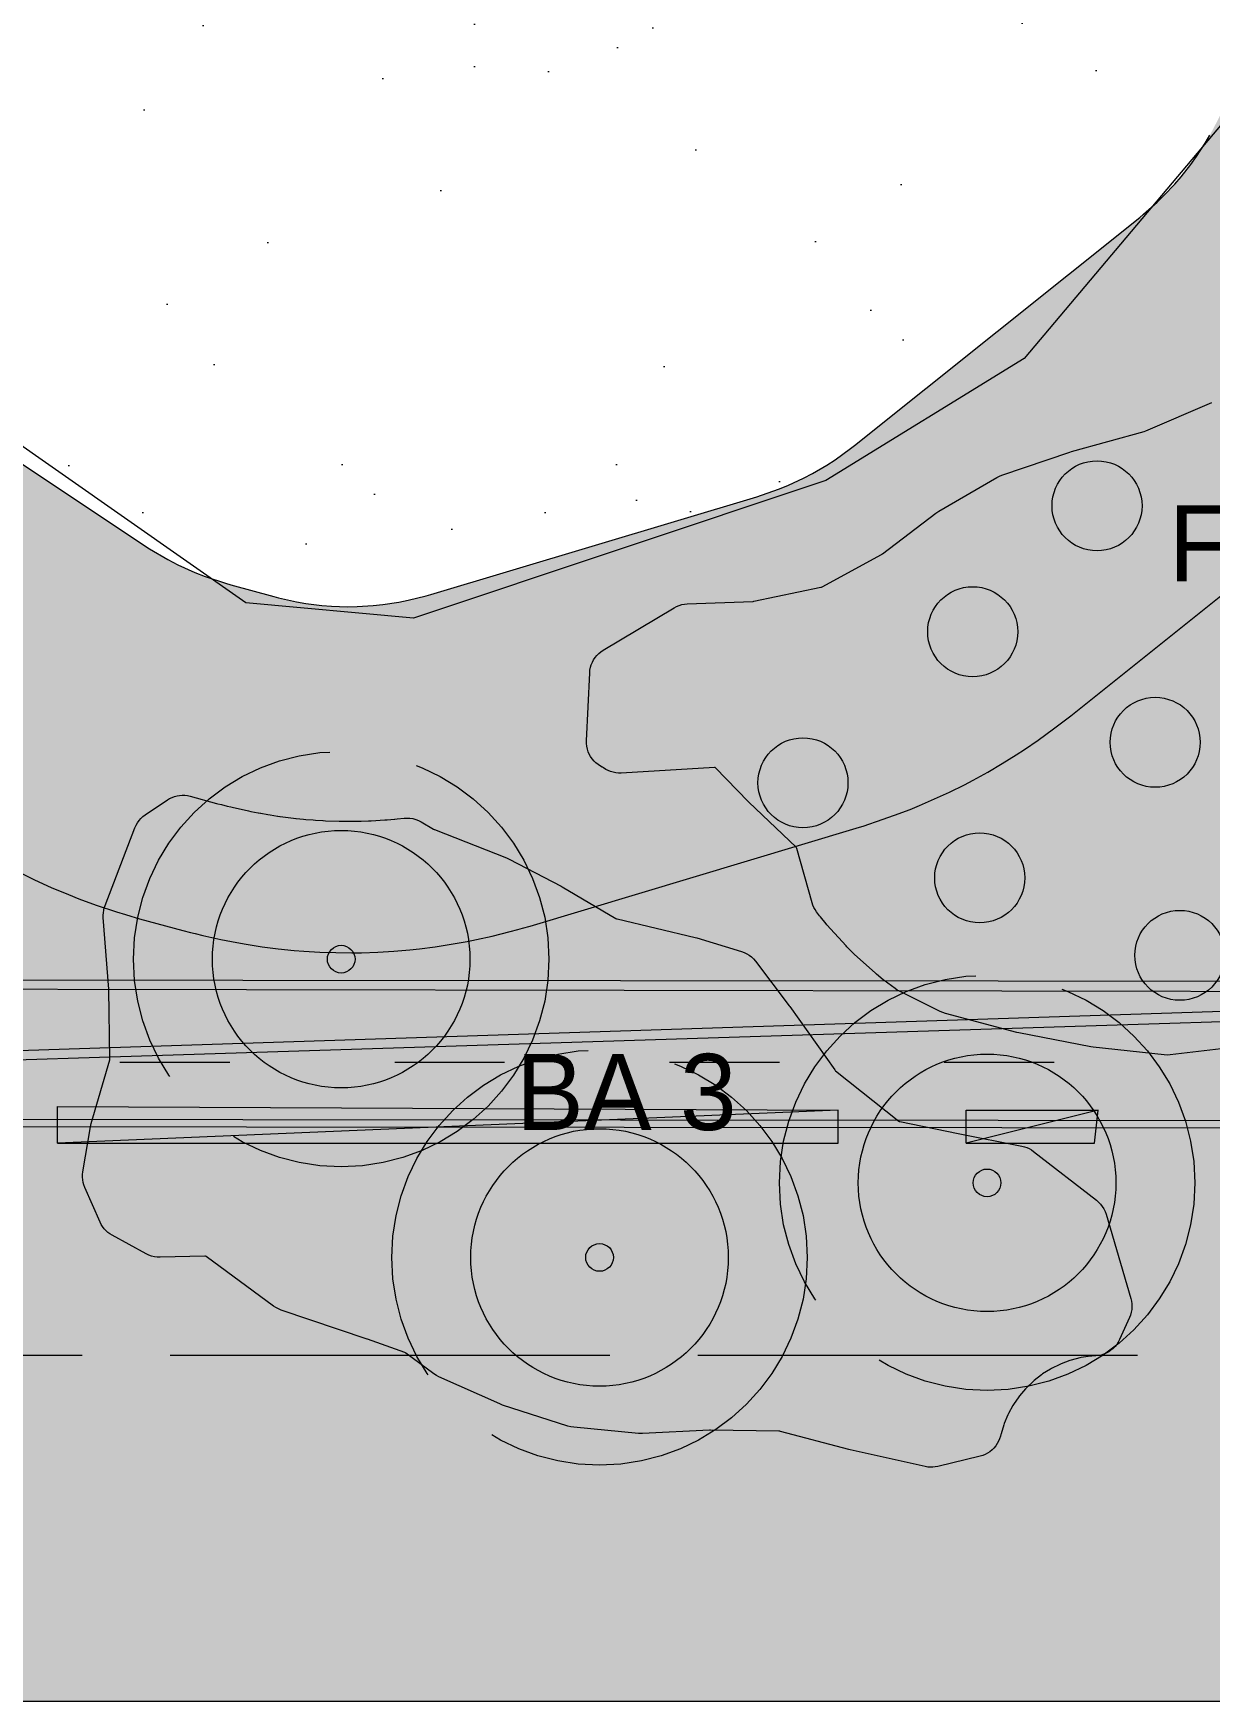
# Model space of a CAD drawing. Header units: metres. Extents: x 1 to 213, y 1 to 147.
# Drawn here: x 117.391 to 120.789, y 42.466 to 47.286 of the extents above; entities that cross this region are included whole.
import ezdxf

# ---------------------------------------------------------------- set-up
doc = ezdxf.new("R2010")
doc.units = ezdxf.units.M
doc.linetypes.add('DASHED', pattern=[1.524, 1.27, -0.254])
doc.layers.get('0').update_dxf_attribs({"lineweight": 0, "plot": 0})
for name, color, linetype, lineweight, plot in [('00-BASE-ARQUITECTURA', 8, 'Continuous', 0, False), ('00-BASE-MAICILLO-EXISTENTE', 33, 'Continuous', 0, False), ('PJ-ARBUSTOS', 82, 'Continuous', 0, False), ('PJ-COPA-ADULTA', 8, 'DASHED', 0, False), ('PJ-CUBRESUELOS', 150, 'Continuous', 0, False), ('PJ-ETIQUETAS', 7, 'Continuous', 0, False), ('PJ-GRAVILLA', 42, 'Continuous', 0, False), ('PJ-LIMITE-JARDIN', 7, 'Continuous', 0, False), ('PJ-MASAS', 92, 'Continuous', 0, False), ('PJ-MASAS-RELLENO', 92, 'Continuous', 0, False), ('PJ-RIEGO-SECTORES', 5, 'Continuous', 0, False), ('PJ-VISIBILIDAD', 1, 'DASHED', 0, False)]:
    doc.layers.add(name, color=color, linetype=linetype, lineweight=lineweight, plot=plot)

# ---------------------------------------------------------------- blocks, each defined once
blk = doc.blocks.new('PJ_BA')
for radius in [0.372, 0.04]:
    blk.add_circle((0, 0), radius)
for tag, p, height in [('CODIGO', (0.15, 0.15), 0.2), ('ESPECIE', (0.15, -0.1), 0.15), ('ZONA', (0.15, -0.3), 0.15)]:
    blk.add_attdef(tag, p, '', height=height)
blk = doc.blocks.new('PJ_FC')
blk.add_circle((0, 0), 0.13)
for tag, p, height in [('CODIGO', (0.15, 0.15), 0.2), ('ESPECIE', (0.15, -0.1), 0.15), ('ZONA', (0.15, -0.3), 0.15)]:
    blk.add_attdef(tag, p, '', height=height)

msp = doc.modelspace()

# ---------------------------------------------------------------- hatches: boundary and pattern name
at = {"layer": '00-BASE-MAICILLO-EXISTENTE'}
h = msp.add_hatch(dxfattribs=at)
h.set_pattern_fill('AR-SAND', scale=0.02)
h.paths.add_polyline_path([(116.6812, 55.342), (117.1222, 54.5041), (117.8718, 53.5781), (119.2388, 52.4316), (119.6357, 52.2993), (120.5617, 51.285), (121.0909, 49.8298), (121.2232, 48.4628), (120.9586, 47.184), (120.2531, 46.3462), (119.6798, 45.9934), (118.4892, 45.5965), (118.0041, 45.6406), (117.1222, 46.258), (116.2843, 46.4344), (115.9315, 46.3462), (115.6229, 46.0375), (115.0055, 45.9052), (114.2999, 45.9052), (113.6826, 46.1257), (112.9329, 46.8753), (112.5361, 47.8896), (112.6683, 48.3746), (116.6812, 55.342)])
at = {"layer": 'PJ-GRAVILLA'}
h = msp.add_hatch(dxfattribs=at)
h.set_pattern_fill('GRAVEL', scale=0.03)
h.paths.add_polyline_path([(107.3332, 51.0186), (107.3393, 51.0152), (107.3455, 51.0114), (107.3517, 51.0074), (107.9627, 50.5893), (107.9742, 50.5818), (108.0189, 50.5542), (108.0428, 50.5408), (108.0836, 50.5205), (108.1087, 50.5094), (108.1512, 50.4928), (108.1771, 50.484), (108.221, 50.4714), (108.2476, 50.465), (108.2925, 50.4564), (108.3196, 50.4525), (108.3718, 50.4474), (108.3806, 50.4468), (108.3904, 50.4457), (108.3966, 50.4413), (108.4034, 50.4358), (108.4093, 50.4308), (108.6355, 50.2298), (108.6466, 50.2204), (108.6897, 50.1857), (108.713, 50.1687), (108.7532, 50.1422), (108.7781, 50.1275), (108.8206, 50.105), (108.8468, 50.0928), (108.8913, 50.0745), (108.9185, 50.0648), (108.9715, 50.0489), (108.9854, 50.045), (109.1198, 50.0114), (109.1263, 50.0096), (109.1337, 50.0074), (109.14, 50.0052), (109.1451, 50.0009), (109.1508, 49.9958), (109.1557, 49.9911), (109.2184, 49.9284), (109.2296, 49.9177), (109.2737, 49.878), (109.2978, 49.8584), (109.3395, 49.828), (109.3655, 49.811), (109.4101, 49.7851), (109.4376, 49.7709), (109.4847, 49.7497), (109.5136, 49.7384), (109.5626, 49.7222), (109.5925, 49.7139), (109.6336, 49.7049), (109.6632, 49.6982), (109.6694, 49.6965), (109.6752, 49.6938), (109.6823, 49.69), (109.6883, 49.6868), (111.9893, 48.3507), (112.0025, 48.3435), (112.0534, 48.3172), (112.0807, 48.3048), (112.1271, 48.2865), (112.1555, 48.2769), (112.2034, 48.2633), (112.2326, 48.2566), (112.2817, 48.2478), (112.3114, 48.244), (112.3611, 48.2402), (112.3911, 48.2394), (112.4409, 48.2405), (112.4708, 48.2427), (112.5203, 48.2488), (112.5498, 48.254), (112.5984, 48.265), (112.6272, 48.2731), (112.6745, 48.2889), (112.7024, 48.2998), (112.7479, 48.3202), (112.7746, 48.3339), (112.8178, 48.3587), (112.8429, 48.375), (112.8835, 48.404), (112.9069, 48.4227), (112.9443, 48.4556), (112.9658, 48.4765), (112.9997, 48.513), (113.019, 48.536), (113.0491, 48.5757), (113.066, 48.6004), (113.092, 48.643), (113.1064, 48.6692), (113.128, 48.7142), (113.1397, 48.7417), (113.1568, 48.7886), (113.1656, 48.8172), (113.1779, 48.8655), (113.1838, 48.8949), (113.1913, 48.9442), (113.1943, 48.974), (113.1971, 49.0313), (113.1975, 49.0462), (113.1975, 49.0562), (113.1977, 49.0638), (113.1981, 49.0719), (113.1989, 49.0793), (113.2055, 49.0825), (113.213, 49.0858), (113.22, 49.0886), (113.3248, 49.1279), (113.338, 49.1332), (113.388, 49.1547), (113.4135, 49.1672), (113.455, 49.1899), (113.4793, 49.2047), (113.5185, 49.2313), (113.5412, 49.2483), (113.5777, 49.2784), (113.5987, 49.2976), (113.6322, 49.331), (113.6513, 49.352), (113.686, 49.394), (113.6948, 49.4052), (113.801, 49.5467), (113.8055, 49.5525), (113.8108, 49.5588), (113.8156, 49.5641), (113.8224, 49.5665), (113.8303, 49.5689), (113.8373, 49.5709), (113.9694, 49.6039), (113.9764, 49.6055), (113.9842, 49.607), (113.9912, 49.6081), (113.9978, 49.6058), (114.0053, 49.6029), (114.0118, 49.6002), (114.7641, 49.2659), (114.7706, 49.2628), (114.7778, 49.2591), (114.784, 49.2556), (114.7873, 49.2493), (114.7907, 49.2419), (114.7935, 49.2353), (114.8642, 49.0587), (114.8668, 49.0515), (114.8696, 49.0434), (114.8717, 49.0362), (114.8685, 49.0294), (114.8645, 49.0219), (114.8607, 49.0152), (114.8411, 48.9826), (114.8338, 48.9698), (114.8071, 48.9198), (114.7945, 48.893), (114.7756, 48.8475), (114.7657, 48.8197), (114.7514, 48.7725), (114.7442, 48.7438), (114.7347, 48.6955), (114.7304, 48.6662), (114.7256, 48.6172), (114.7242, 48.5876), (114.7244, 48.5384), (114.7259, 48.5088), (114.7308, 48.4598), (114.7353, 48.4306), (114.745, 48.3823), (114.7523, 48.3536), (114.7668, 48.3065), (114.7768, 48.2787), (114.7959, 48.2333), (114.8086, 48.2066), (114.832, 48.1632), (114.8474, 48.1379), (114.8749, 48.0971), (114.8927, 48.0734), (114.9289, 48.0298), (114.9386, 48.0187), (115.0225, 47.9272), (115.033, 47.9163), (115.0741, 47.8757), (115.0966, 47.8557), (115.1357, 47.8242), (115.1601, 47.8064), (115.2022, 47.779), (115.2282, 47.7639), (115.2796, 47.7373), (115.2931, 47.7308), (116.0857, 47.3705), (116.0926, 47.3671), (116.1002, 47.3632), (116.1068, 47.3594), (116.1099, 47.3525), (116.113, 47.3445), (116.1156, 47.3372), (116.1884, 47.1188), (116.1907, 47.1115), (116.193, 47.103), (116.1947, 47.0956), (116.1964, 47.0813), (116.1964, 47.0807), (116.2029, 47.0248), (116.2077, 46.9958), (116.2181, 46.9479), (116.2257, 46.9195), (116.2407, 46.8729), (116.251, 46.8454), (116.2705, 46.8005), (116.2835, 46.7742), (116.3073, 46.7314), (116.3228, 46.7064), (116.3507, 46.6662), (116.3685, 46.6429), (116.4002, 46.6055), (116.4203, 46.5841), (116.4554, 46.55), (116.4775, 46.5306), (116.5158, 46.5002), (116.5397, 46.4831), (116.5808, 46.4565), (116.6063, 46.4418), (116.6498, 46.4194), (116.6765, 46.4072), (116.722, 46.3892), (116.7498, 46.3797), (116.7969, 46.3662), (116.8255, 46.3595), (116.8651, 46.3522), (116.8948, 46.3466), (116.9013, 46.3451), (116.9071, 46.3419), (116.9139, 46.3378), (116.9197, 46.3342), (117.713, 45.8053), (117.7266, 45.7967), (117.7796, 45.7653), (117.8082, 45.7505), (117.8569, 45.7283), (117.8868, 45.7165), (117.9453, 45.6972), (117.9607, 45.6925), (118.0851, 45.6586), (118.0986, 45.6553), (118.1507, 45.6436), (118.1782, 45.6388), (118.2243, 45.6329), (118.252, 45.6307), (118.2984, 45.6291), (118.3263, 45.6295), (118.3727, 45.6322), (118.4004, 45.6351), (118.4463, 45.6422), (118.4736, 45.6477), (118.5254, 45.6606), (118.5389, 45.6643), (119.4801, 45.9467), (119.4938, 45.9512), (119.5457, 45.9695), (119.5723, 45.9804), (119.6157, 46.0005), (119.6412, 46.0139), (119.6824, 46.0381), (119.7065, 46.0538), (119.7511, 46.0861), (119.7625, 46.0948), (120.5867, 46.7542), (120.5972, 46.763), (120.6369, 46.7978), (120.6567, 46.817), (120.6883, 46.8503), (120.7063, 46.8711), (120.7347, 46.9072), (120.7507, 46.9296), (120.7756, 46.9682), (120.7895, 46.992), (120.814, 47.0387), (120.8202, 47.0511), (121.0014, 47.4395), (121.0065, 47.451), (121.025, 47.4954), (121.0337, 47.519), (121.0465, 47.5589), (121.0532, 47.5831), (121.064, 47.63), (121.0666, 47.6423), (121.1583, 48.1314), (121.1605, 48.1444), (121.1676, 48.1945), (121.1701, 48.2208), (121.1725, 48.2647), (121.1727, 48.2911), (121.171, 48.3417), (121.1702, 48.3549), (121.0566, 49.7941), (121.0551, 49.8086), (121.048, 49.8638), (121.043, 49.8923), (121.0322, 49.9395), (121.0244, 49.9675), (121.0069, 50.0203), (121.0019, 50.034), (120.8804, 50.348), (120.8746, 50.3618), (120.8514, 50.414), (120.8379, 50.4406), (120.8133, 50.4837), (120.7973, 50.5088), (120.7685, 50.5493), (120.7501, 50.5727), (120.7174, 50.6101), (120.6967, 50.6316), (120.6605, 50.6656), (120.6378, 50.6849), (120.5984, 50.7151), (120.5739, 50.7321), (120.5317, 50.7583), (120.5056, 50.7727), (120.4611, 50.7946), (120.4337, 50.8063), (120.3872, 50.8237), (120.3587, 50.8327), (120.3107, 50.8453), (120.2815, 50.8514), (120.2325, 50.8592), (120.2029, 50.8624), (120.1533, 50.8653), (120.1235, 50.8656), (120.0739, 50.8635), (120.0442, 50.8608), (119.995, 50.8538), (119.9658, 50.8482), (119.9175, 50.8364), (119.889, 50.8279), (119.8421, 50.8114), (119.8146, 50.8), (119.7696, 50.7789), (119.7433, 50.765), (119.6943, 50.7357), (119.6816, 50.7277), (119.4782, 50.5921), (119.4722, 50.5883), (119.4654, 50.5842), (119.4592, 50.5809), (119.4527, 50.5834), (119.4455, 50.5866), (119.439, 50.5896), (119.1273, 50.7455), (119.1208, 50.7489), (119.1137, 50.7529), (119.1076, 50.7568), (119.1054, 50.7636), (119.1031, 50.7714), (119.1013, 50.7785), (119.0566, 50.9723), (119.0529, 50.9865), (119.0377, 51.0405), (119.0283, 51.0683), (119.0105, 51.1137), (118.9985, 51.1405), (118.9764, 51.184), (118.9618, 51.2094), (118.9355, 51.2505), (118.9186, 51.2744), (118.8884, 51.3127), (118.8692, 51.3349), (118.8354, 51.3701), (118.8141, 51.3902), (118.7771, 51.422), (118.754, 51.44), (118.714, 51.468), (118.6892, 51.4836), (118.6467, 51.5076), (118.6205, 51.5207), (118.5759, 51.5404), (118.5485, 51.5509), (118.5022, 51.5662), (118.4739, 51.574), (118.4263, 51.5846), (118.3975, 51.5896), (118.349, 51.5956), (118.3198, 51.5978), (118.271, 51.599), (118.2417, 51.5983), (118.1931, 51.5947), (118.164, 51.5912), (118.1159, 51.5829), (118.0873, 51.5765), (118.0402, 51.5636), (118.0124, 51.5545), (117.9668, 51.537), (117.94, 51.5252), (117.8964, 51.5034), (117.8708, 51.4891), (117.8404, 51.4699), (117.834, 51.4662), (117.8276, 51.463), (117.8203, 51.4649), (117.8123, 51.4674), (117.805, 51.4699), (117.6663, 51.522), (117.6526, 51.5267), (117.5997, 51.5437), (117.5717, 51.5512), (117.5246, 51.5614), (117.496, 51.5662), (117.4481, 51.5719), (117.4192, 51.5739), (117.3709, 51.5748), (117.3419, 51.574), (117.2866, 51.5698), (117.2722, 51.5684), (117.1448, 51.5525), (117.1376, 51.5517), (117.1296, 51.5511), (117.1225, 51.5509), (117.1165, 51.5546), (117.1098, 51.5591), (117.1039, 51.5633), (116.9634, 51.6687), (116.9579, 51.673), (116.9519, 51.678), (116.9468, 51.6826), (116.9443, 51.689), (116.9418, 51.6965), (116.9397, 51.7031), (116.9273, 51.7464), (116.9229, 51.7607), (116.9044, 51.8149), (116.8934, 51.8426), (116.8728, 51.8879), (116.859, 51.9144), (116.834, 51.9574), (116.8177, 51.9825), (116.7885, 52.0228), (116.7698, 52.046), (116.7367, 52.0832), (116.7158, 52.1045), (116.6737, 52.1433), (116.6625, 52.1532), (116.611, 52.1961), (116.6054, 52.201), (116.5994, 52.2065), (116.5944, 52.2116), (116.5945, 52.2189), (116.5949, 52.227), (116.5956, 52.2344), (116.6345, 52.5844), (116.6355, 52.5918), (116.6368, 52.6), (116.6383, 52.6071), (116.6445, 52.611), (116.6517, 52.615), (116.6583, 52.6185), (116.8802, 52.7295), (116.887, 52.7327), (116.895, 52.7362), (116.902, 52.7389), (116.9095, 52.7401), (116.9253, 52.7418), (116.9402, 52.7438), (116.997, 52.753), (117.0264, 52.7592), (117.0747, 52.772), (117.1033, 52.7812), (117.1502, 52.7988), (117.1777, 52.8108), (117.2225, 52.833), (117.2487, 52.8476), (117.2911, 52.8742), (117.3157, 52.8914), (117.3552, 52.9221), (117.378, 52.9417), (117.4143, 52.9761), (117.435, 52.9979), (117.4676, 53.0358), (117.486, 53.0595), (117.5147, 53.1005), (117.5306, 53.126), (117.555, 53.1696), (117.5684, 53.1966), (117.5883, 53.2424), (117.5989, 53.2705), (117.6141, 53.3182), (117.6218, 53.3472), (117.6322, 53.3961), (117.637, 53.4258), (117.6424, 53.4755), (117.6442, 53.5055), (117.6447, 53.5555), (117.6435, 53.5855), (117.6389, 53.6353), (117.6347, 53.6651), (117.6252, 53.7142), (117.618, 53.7433), (117.6037, 53.7912), (117.5936, 53.8195), (117.5745, 53.8658), (117.5617, 53.8929), (117.5381, 53.937), (117.5226, 53.9628), (117.4947, 54.0043), (117.4767, 54.0283), (117.44, 54.0727), (117.4301, 54.084), (117.18, 54.3568), (117.1758, 54.3617), (117.171, 54.3674), (117.1671, 54.3725), (117.1636, 54.3779), (117.1599, 54.3843), (117.1568, 54.3899), (116.736, 55.1893), (116.7328, 55.1958), (116.7293, 55.2033), (116.7266, 55.21), (116.7259, 55.2172), (116.7255, 55.2254), (116.7253, 55.2327), (116.7253, 55.4047), (116.7255, 55.4127), (116.726, 55.4218), (116.7268, 55.4298), (116.7302, 55.437), (116.7344, 55.4451), (116.7383, 55.4521), (117.555, 56.8241), (117.5623, 56.8372), (117.5892, 56.8878), (117.6018, 56.915), (117.6207, 56.9611), (117.6306, 56.9893), (117.6447, 57.0371), (117.6517, 57.0662), (117.661, 57.1152), (117.6651, 57.1448), (117.6695, 57.1945), (117.6707, 57.2244), (117.6701, 57.2742), (117.6682, 57.3041), (117.6626, 57.3536), (117.6578, 57.3832), (117.6474, 57.4319), (117.6396, 57.4608), (117.6244, 57.5083), (117.6138, 57.5362), (117.5939, 57.5819), (117.5805, 57.6087), (117.5562, 57.6522), (117.5402, 57.6776), (117.5117, 57.7184), (117.4933, 57.742), (117.4608, 57.7798), (117.4402, 57.8015), (117.404, 57.8358), (117.3814, 57.8553), (117.3361, 57.8905), (117.324, 57.8994), (116.7176, 58.3239), (116.7049, 58.3323), (116.6554, 58.3634), (116.6287, 58.3783), (116.5831, 58.4007), (116.5551, 58.4128), (116.5075, 58.4305), (116.4783, 58.4397), (116.4292, 58.4525), (116.3993, 58.4587), (116.349, 58.4664), (116.3187, 58.4695), (116.2807, 58.4715), (116.2478, 58.4734), (116.2408, 58.4742), (116.2352, 58.4787), (116.2291, 58.4843), (116.2237, 58.4894), (116.0809, 58.6322), (116.0709, 58.6417), (116.0319, 58.6773), (116.0107, 58.695), (115.9741, 58.7227), (115.9513, 58.7383), (115.9123, 58.7625), (115.8882, 58.7759), (115.8472, 58.7965), (115.822, 58.8077), (115.7792, 58.8243), (115.7531, 58.8332), (115.7089, 58.8458), (115.6821, 58.8522), (115.6302, 58.8621), (115.6166, 58.8644), (115.6004, 58.8667), (115.5936, 58.8678), (115.5859, 58.8693), (115.5793, 58.8708), (115.574, 58.8752), (115.5683, 58.8805), (115.5633, 58.8852), (115.4182, 59.0303), (115.4058, 59.0421), (115.3567, 59.0858), (115.3299, 59.1071), (115.2832, 59.14), (115.2541, 59.1581), (115.1965, 59.1896), (115.1812, 59.1973), (114.4967, 59.5216), (114.4903, 59.5248), (114.4831, 59.5286), (114.477, 59.5323), (114.4713, 59.5364), (114.4649, 59.5416), (114.4595, 59.5462), (114.3097, 59.6793), (114.2987, 59.6886), (114.2556, 59.7234), (114.2322, 59.7404), (114.192, 59.7669), (114.1671, 59.7816), (114.1245, 59.8041), (114.0983, 59.8164), (114.0538, 59.8346), (114.0265, 59.8443), (113.9804, 59.8582), (113.9523, 59.8652), (113.9051, 59.8746), (113.8765, 59.8789), (113.8198, 59.8845), (113.8192, 59.8846), (113.8154, 59.8854), (113.8087, 59.8892), (113.8013, 59.8939), (113.7949, 59.8983), (112.908, 60.5317), (112.9021, 60.5362), (112.8957, 60.5413), (112.8902, 60.5461), (112.8905, 60.5533), (112.8913, 60.5614), (112.8922, 60.5688), (112.9293, 60.8286), (112.9307, 60.8367), (112.9325, 60.8457), (112.9345, 60.8536), (112.9381, 60.8608), (112.9427, 60.8688), (112.9469, 60.8757), (113.0235, 60.9937), (113.0277, 60.9996), (113.035, 61), (119.5964, 61), (119.6036, 60.9996), (119.6066, 60.9931), (119.9244, 60.1987), (119.9311, 60.183), (119.9623, 60.1163), (119.97, 60.1011), (120.8555, 58.4564), (120.8599, 58.4476), (120.8777, 58.4086), (120.8815, 58.3994), (121.4588, 56.8738), (121.464, 56.8609), (121.4854, 56.8116), (121.4977, 56.7864), (121.5235, 56.7394), (121.5305, 56.7273), (121.9603, 56.024), (121.9641, 56.0174), (121.9683, 56.0097), (121.9749, 55.996), (121.9783, 55.9879), (121.981, 55.9808), (122.3396, 54.9848), (122.3451, 54.9707), (122.3676, 54.9169), (122.3807, 54.8894), (122.4086, 54.8382), (122.4162, 54.825), (122.843, 54.1265), (122.8466, 54.1203), (122.8506, 54.1131), (122.8568, 54.1003), (122.8601, 54.0928), (122.8627, 54.0862), (123.2295, 53.1082), (123.2371, 53.0897), (123.2727, 53.011), (123.2816, 52.9932), (123.9021, 51.8348), (123.9054, 51.8282), (123.909, 51.8206), (123.9118, 51.8139), (123.9125, 51.8066), (123.913, 51.7982), (123.913, 51.7955), (123.9133, 51.7884), (123.9162, 51.7285), (123.919, 51.6996), (123.926, 51.6517), (123.9316, 51.6232), (123.9432, 51.5762), (123.9515, 51.5484), (123.9676, 51.5028), (123.9786, 51.4759), (124.0021, 51.4254), (124.0086, 51.4124), (124.785, 49.9371), (124.7881, 49.931), (124.7914, 49.9239), (124.7966, 49.9113), (124.7993, 49.9039), (124.8015, 49.8974), (124.9935, 49.283), (124.9975, 49.271), (125.0139, 49.2255), (125.0235, 49.202), (125.0436, 49.158), (125.0491, 49.1466), (126.1499, 46.9875), (126.1535, 46.9798), (126.1575, 46.9708), (126.1634, 46.955), (126.1663, 46.9456), (126.1686, 46.9374), (126.2469, 46.6243), (126.2506, 46.6109), (126.2659, 46.5599), (126.2751, 46.5336), (126.2924, 46.4907), (126.3041, 46.4654), (126.3253, 46.4243), (126.3392, 46.4002), (126.3642, 46.3612), (126.3802, 46.3385), (126.413, 46.2964), (126.4218, 46.2857), (126.5433, 46.144), (126.5481, 46.1381), (126.5534, 46.1312), (126.5577, 46.125), (126.5607, 46.118), (126.5637, 46.1099), (126.5662, 46.1027), (126.7558, 45.4957), (126.7602, 45.4829), (126.7779, 45.4341), (126.7882, 45.4091), (126.8102, 45.3621), (126.8163, 45.35), (127.696, 43.6742), (127.6989, 43.6685), (127.7021, 43.6618), (127.7046, 43.6558), (127.7065, 43.6497), (127.7085, 43.6426), (127.7101, 43.6365), (127.7933, 43.2756), (127.7968, 43.262), (127.8113, 43.2102), (127.8202, 43.1836), (127.837, 43.1399), (127.8482, 43.1143), (127.869, 43.0724), (127.8827, 43.0479), (127.9073, 43.0081), (127.9232, 42.985), (127.9556, 42.9421), (127.9643, 42.9311), (128.0427, 42.8371), (128.0475, 42.831), (128.0526, 42.8242), (128.0568, 42.818), (128.0566, 42.8104), (128.056, 42.8019), (128.0553, 42.7942), (128.017, 42.4883), (128.0159, 42.4812), (128.0146, 42.4736), (128.0131, 42.4668), (128.0062, 42.4661), (127.9985, 42.4658), (127.9913, 42.4656), (109.2517, 42.4656), (109.2444, 42.4658), (109.2363, 42.4662), (109.2292, 42.4669), (109.2232, 42.4708), (109.2166, 42.4755), (109.2109, 42.4799), (109.0253, 42.6284), (109.02, 42.6328), (109.0141, 42.638), (109.0092, 42.6427), (109.0064, 42.6488), (109.0034, 42.6561), (109.0009, 42.6625), (107.0767, 47.9977), (107.0742, 48.0054), (107.0715, 48.0143), (107.0696, 48.0221), (107.0685, 48.0302), (107.0678, 48.0395), (107.0675, 48.0476), (107.0245, 50.0673), (107.0245, 50.0758), (107.0249, 50.0856), (107.0257, 50.0941), (107.0274, 50.1025), (107.03, 50.112), (107.0325, 50.1202), (107.3253, 50.9985), (107.3277, 51.0054), (107.3304, 51.0123), (107.3332, 51.0186)])
at = {"layer": 'PJ-MASAS-RELLENO'}
for points in [[(119.034, 45.166), (119.0289, 45.1685), (119.0222, 45.1728), (119.0159, 45.1778), (119.0102, 45.1833), (119.005, 45.1894), (119.0005, 45.196), (118.9967, 45.203), (118.9935, 45.2103), (118.9911, 45.218), (118.9895, 45.2258), (118.9887, 45.2337), (118.9887, 45.2417), (118.9978, 45.4385), (118.9986, 45.4463), (119.0001, 45.4541), (119.0024, 45.4616), (119.0054, 45.4689), (119.0091, 45.4758), (119.0134, 45.4824), (119.0184, 45.4885), (119.024, 45.494), (119.0301, 45.499), (119.0366, 45.5034), (119.2413, 45.6261), (119.2484, 45.6299), (119.2558, 45.633), (119.2635, 45.6353), (119.2714, 45.6368), (119.2795, 45.6375), (119.4687, 45.6446), (119.4703, 45.6447), (119.472, 45.645), (119.6658, 45.6856), (119.6677, 45.6861), (119.6695, 45.6869), (119.8406, 45.7801), (119.8419, 45.7809), (119.8431, 45.7818), (119.9975, 45.8998), (120.0061, 45.9055), (120.1743, 46.0025), (120.1812, 46.006), (120.1883, 46.0089), (120.3844, 46.0761), (120.3892, 46.0776), (120.599, 46.1351), (120.6043, 46.1369), (120.7947, 46.2189), (120.7967, 46.2199), (120.7984, 46.2212), (120.954, 46.3624), (120.9554, 46.3638), (120.9563, 46.3655), (121.0586, 46.5833), (121.0594, 46.5854), (121.0598, 46.5876), (121.0829, 46.8086), (121.0842, 46.8168), (121.0863, 46.8247), (121.0892, 46.8324), (121.0929, 46.8398), (121.1932, 47.0166), (121.1975, 47.0233), (121.2023, 47.0295), (121.2078, 47.0353), (121.2138, 47.0404), (121.2203, 47.0449), (121.2272, 47.0488), (121.2345, 47.052), (121.242, 47.0544), (121.2498, 47.0561), (121.2577, 47.057), (121.4472, 47.0692), (121.4555, 47.0693), (121.4638, 47.0685), (121.4719, 47.0669), (121.4798, 47.0644), (121.4875, 47.0612), (121.4947, 47.0571), (121.5015, 47.0524), (121.5078, 47.0469), (121.6757, 46.8852), (121.6809, 46.8796), (121.6856, 46.8736), (121.6897, 46.8672), (121.6931, 46.8604), (121.6959, 46.8534), (121.698, 46.8461), (121.6994, 46.8386), (121.7001, 46.831), (121.7001, 46.8234), (121.6993, 46.8158), (121.667, 46.5978), (121.6655, 46.59), (121.6631, 46.5824), (121.6601, 46.575), (121.6563, 46.568), (121.6518, 46.5615), (121.5347, 46.4057), (121.5341, 46.4048), (121.4377, 46.2694), (121.4367, 46.2678), (121.4377, 46.2661), (121.5155, 46.1468), (121.5177, 46.1432), (121.6194, 45.9681), (121.6232, 45.9607), (121.6262, 45.953), (121.6283, 45.945), (121.6297, 45.9368), (121.6506, 45.7494), (121.6511, 45.7413), (121.6507, 45.7332), (121.6496, 45.7252), (121.6477, 45.7174), (121.591, 45.5298), (121.5887, 45.5233), (121.5858, 45.5169), (121.5824, 45.5108), (121.4782, 45.3429), (121.4772, 45.3413), (121.382, 45.1955), (121.3808, 45.1934), (121.3799, 45.1913), (121.3257, 45.04), (121.3252, 45.0386), (121.3249, 45.0372), (121.289, 44.8556), (121.2863, 44.8457), (121.2224, 44.6555), (121.2192, 44.6474), (121.2151, 44.6397), (121.2102, 44.6325), (121.0922, 44.4779), (121.0867, 44.4715), (121.0805, 44.4656), (121.0738, 44.4605), (121.0665, 44.456), (120.8995, 44.3662), (120.8927, 44.3629), (120.8856, 44.3603), (120.8783, 44.3584), (120.8708, 44.3572), (120.6749, 44.3344), (120.666, 44.3339), (120.657, 44.3344), (120.4517, 44.3568), (120.4452, 44.3578), (120.2376, 44.3978), (120.232, 44.3991), (120.0254, 44.4543), (120.0179, 44.4567), (120.0106, 44.4599), (119.8926, 44.5182), (119.8863, 44.5216), (119.8804, 44.5257), (119.8488, 44.549), (119.8457, 44.5515), (119.826, 44.5676), (119.823, 44.5702), (119.7619, 44.6256), (119.7591, 44.6283), (119.741, 44.6464), (119.7383, 44.6492), (119.6829, 44.7103), (119.6804, 44.7133), (119.6642, 44.733), (119.6618, 44.7361), (119.6529, 44.748), (119.6489, 44.754), (119.6454, 44.7604), (119.6425, 44.7671), (119.6402, 44.774), (119.5962, 44.9305), (119.5955, 44.9325), (119.5941, 44.9341), (119.4578, 45.0644), (119.4556, 45.0665), (119.3615, 45.1635), (119.3602, 45.1647), (119.3583, 45.1647), (119.0889, 45.1487), (119.0811, 45.1486), (119.0733, 45.1493), (119.0657, 45.1507), (119.0582, 45.1529), (119.051, 45.1558), (119.0441, 45.1593), (119.0375, 45.1636), (119.035, 45.1654), (119.034, 45.166)], [(117.6118, 44.3216), (117.6119, 44.3235), (117.6088, 44.5221), (117.6087, 44.5246), (117.5928, 44.7309), (117.5925, 44.738), (117.5929, 44.7451), (117.5939, 44.7521), (117.5956, 44.759), (117.5978, 44.7657), (117.6839, 44.9902), (117.6872, 44.9976), (117.6912, 45.0047), (117.696, 45.0113), (117.7014, 45.0174), (117.7073, 45.023), (117.7139, 45.0279), (117.7778, 45.071), (117.7844, 45.0749), (117.7912, 45.0783), (117.7984, 45.0809), (117.8058, 45.0829), (117.8133, 45.0841), (117.8209, 45.0846), (117.8286, 45.0844), (117.8362, 45.0835), (117.8436, 45.0818), (117.9201, 45.061), (117.9234, 45.0601), (117.934, 45.0573), (117.9374, 45.0565), (117.9475, 45.0539), (117.9509, 45.0531), (117.9615, 45.0506), (117.9649, 45.0498), (118.0119, 45.0393), (118.0124, 45.0392), (118.0188, 45.0379), (118.0192, 45.0378), (118.0402, 45.0336), (118.0406, 45.0335), (118.047, 45.0323), (118.0475, 45.0323), (118.0676, 45.0287), (118.0681, 45.0287), (118.0745, 45.0276), (118.075, 45.0275), (118.0961, 45.0243), (118.0966, 45.0243), (118.103, 45.0234), (118.1035, 45.0233), (118.1421, 45.0184), (118.1426, 45.0183), (118.1491, 45.0176), (118.1495, 45.0175), (118.1708, 45.0153), (118.1713, 45.0153), (118.1777, 45.0147), (118.1782, 45.0146), (118.1986, 45.013), (118.199, 45.013), (118.2055, 45.0125), (118.206, 45.0125), (118.2273, 45.0113), (118.2278, 45.0112), (118.2343, 45.0109), (118.2348, 45.0109), (118.2737, 45.0096), (118.2742, 45.0096), (118.2807, 45.0094), (118.2812, 45.0094), (118.3025, 45.0092), (118.303, 45.0092), (118.3095, 45.0092), (118.31, 45.0092), (118.3304, 45.0095), (118.3309, 45.0095), (118.3374, 45.0096), (118.3378, 45.0097), (118.3592, 45.0104), (118.3597, 45.0104), (118.3662, 45.0107), (118.3666, 45.0108), (118.4056, 45.0131), (118.406, 45.0131), (118.4125, 45.0136), (118.413, 45.0136), (118.4343, 45.0154), (118.4347, 45.0154), (118.4412, 45.016), (118.4417, 45.0161), (118.4618, 45.0182), (118.4702, 45.0186), (118.4786, 45.0182), (118.487, 45.0169), (118.4951, 45.0147), (118.503, 45.0116), (118.5105, 45.0078), (118.5469, 44.9866), (118.5482, 44.9858), (118.5496, 44.9852), (118.7577, 44.9033), (118.7654, 44.8998), (118.9152, 44.8215), (118.9186, 44.8196), (119.0736, 44.7287), (119.0753, 44.7278), (119.0772, 44.7273), (119.302, 44.6738), (119.3068, 44.6725), (119.4359, 44.6332), (119.4438, 44.6304), (119.4513, 44.6267), (119.4584, 44.6223), (119.465, 44.6172), (119.471, 44.6115), (119.4764, 44.6051), (119.5742, 44.4764), (119.5759, 44.4741), (119.7055, 44.2907), (119.7066, 44.2892), (119.7081, 44.288), (119.8904, 44.1431), (119.892, 44.142), (119.8938, 44.1416), (120.0619, 44.1075), (120.2465, 44.0706), (120.2537, 44.0689), (120.2607, 44.0664), (120.2675, 44.0633), (120.2739, 44.0596), (120.28, 44.0553), (120.4615, 43.9142), (120.4678, 43.9088), (120.4735, 43.9028), (120.4785, 43.8961), (120.4829, 43.889), (120.4864, 43.8815), (120.4892, 43.8737), (120.5608, 43.6307), (120.5627, 43.6228), (120.5638, 43.6148), (120.5641, 43.6066), (120.5635, 43.5985), (120.5621, 43.5905), (120.5599, 43.5827), (120.5569, 43.5751), (120.5282, 43.5116), (120.5245, 43.5045), (120.5202, 43.4979), (120.5153, 43.4916), (120.5097, 43.4859), (120.5036, 43.4808), (120.497, 43.4764), (120.49, 43.4726), (120.4827, 43.4695), (120.4751, 43.4671), (120.4673, 43.4655), (120.4594, 43.4647), (120.4481, 43.4641), (120.444, 43.4637), (120.4178, 43.4597), (120.4138, 43.4589), (120.3882, 43.4522), (120.3843, 43.451), (120.3595, 43.4417), (120.3558, 43.4401), (120.332, 43.4284), (120.3285, 43.4264), (120.306, 43.4123), (120.3027, 43.41), (120.2818, 43.3937), (120.2787, 43.391), (120.2596, 43.3726), (120.2568, 43.3697), (120.2397, 43.3495), (120.2372, 43.3463), (120.2222, 43.3244), (120.22, 43.3209), (120.2073, 43.2977), (120.2056, 43.294), (120.1953, 43.2696), (120.1939, 43.2658), (120.1859, 43.2395), (120.1853, 43.2375), (120.1842, 43.2329), (120.1819, 43.2253), (120.1788, 43.218), (120.1751, 43.2111), (120.1707, 43.2045), (120.1656, 43.1984), (120.16, 43.1928), (120.1539, 43.1878), (120.1473, 43.1835), (120.1403, 43.1798), (120.133, 43.1768), (120.1254, 43.1746), (120.003, 43.145), (119.9959, 43.1436), (119.9886, 43.1429), (119.9813, 43.1428), (119.9741, 43.1434), (119.9669, 43.1447), (119.7498, 43.1929), (119.7465, 43.1937), (119.5491, 43.2462), (119.5467, 43.2467), (119.5443, 43.2469), (119.3469, 43.2504), (119.3442, 43.2503), (119.1502, 43.2402), (119.1443, 43.2402), (119.1384, 43.2405), (118.9517, 43.2584), (118.9432, 43.2597), (118.9349, 43.2619), (118.7461, 43.3226), (118.7379, 43.3258), (118.5624, 43.4044), (118.5548, 43.4083), (118.5478, 43.4129), (118.4668, 43.4723), (118.4652, 43.4733), (118.4635, 43.4741), (118.3556, 43.5129), (118.3548, 43.5132), (118.1063, 43.597), (118.0987, 43.6001), (118.0914, 43.6039), (118.0845, 43.6084), (117.8897, 43.7516), (117.8882, 43.7526), (117.8864, 43.7527), (117.7568, 43.7497), (117.7485, 43.75), (117.7402, 43.7511), (117.7321, 43.753), (117.7243, 43.7558), (117.7168, 43.7594), (117.6182, 43.813), (117.6118, 43.817), (117.6057, 43.8215), (117.6001, 43.8265), (117.595, 43.8321), (117.5905, 43.8381), (117.5865, 43.8446), (117.5832, 43.8513), (117.5395, 43.9514), (117.5368, 43.9586), (117.5348, 43.966), (117.5335, 43.9736), (117.5329, 43.9813), (117.5331, 43.989), (117.534, 43.9967), (117.556, 44.1267), (117.558, 44.1356), (117.6113, 44.3196), (117.6118, 44.3216)]]:
    msp.add_hatch(color=7, dxfattribs=at).paths.add_polyline_path(points)

# ---------------------------------------------------------------- linework, layer by layer
at = {"layer": '00-BASE-ARQUITECTURA'}
for points in [[(123.451, 44.5452), (111.4495, 44.1536), (111.4495, 44.5558), (123.451, 44.5452)], [(123.451, 44.1431), (123.451, 44.5452), (111.4495, 44.1536), (123.451, 44.1431)], [(123.4616, 44.5135), (111.4601, 44.1325), (111.4601, 44.5346), (123.4616, 44.5135)], [(123.4616, 44.1219), (123.4616, 44.5135), (111.4601, 44.1325), (123.4616, 44.1219)], [(117.9582, 44.3124), (117.6407, 44.3124)], [(118.752, 44.3124), (118.4345, 44.3124)], [(119.5457, 44.3124), (119.2282, 44.3124)], [(120.3395, 44.3124), (120.022, 44.3124)], [(119.7151, 44.1748), (117.4608, 44.0796), (117.4608, 44.1854), (119.7151, 44.1748)], [(119.7151, 44.0796), (119.7151, 44.1748), (117.4608, 44.0796), (119.7151, 44.0796)], [(120.4559, 44.0796), (120.4665, 44.1748), (120.0855, 44.0796), (120.4559, 44.0796)], [(120.4665, 44.1748), (120.0855, 44.0796), (120.0855, 44.1748), (120.4665, 44.1748)]]:
    msp.add_lwpolyline(points, dxfattribs=at)
at = {"layer": '00-BASE-MAICILLO-EXISTENTE'}
msp.add_lwpolyline([(116.6812, 55.342), (117.1222, 54.5041), (117.8718, 53.5781), (119.2388, 52.4316), (119.6357, 52.2993), (120.5617, 51.285), (121.0909, 49.8298), (121.2232, 48.4628), (120.9586, 47.184), (120.2531, 46.3462), (119.6798, 45.9934), (118.4892, 45.5965), (118.0041, 45.6406), (117.1222, 46.258), (116.2843, 46.4344), (115.9315, 46.3462), (115.6229, 46.0375), (115.0055, 45.9052), (114.2999, 45.9052), (113.6826, 46.1257), (112.9329, 46.8753), (112.5361, 47.8896), (112.6683, 48.3746), (116.6812, 55.342)], close=True, dxfattribs=at)
at = {"layer": 'PJ-COPA-ADULTA'}
for centre in [(118.2799, 44.6108), (120.1457, 43.9645), (119.0262, 43.749)]:
    msp.add_circle(centre, 0.6, dxfattribs=at)
at = {"layer": 'PJ-LIMITE-JARDIN'}
for points in [[(116.9197, 46.3342), (117.713, 45.8053), (117.7266, 45.7967), (117.7796, 45.7653), (117.8082, 45.7505), (117.8569, 45.7283), (117.8868, 45.7165), (117.9453, 45.6972), (117.9607, 45.6925), (118.0851, 45.6586), (118.0986, 45.6553), (118.1507, 45.6436), (118.1782, 45.6388), (118.2243, 45.6329), (118.252, 45.6307), (118.2984, 45.6291), (118.3263, 45.6295), (118.3727, 45.6322), (118.4004, 45.6351), (118.4463, 45.6422), (118.4736, 45.6477), (118.5254, 45.6606), (118.5389, 45.6643), (119.4801, 45.9467), (119.4938, 45.9512), (119.5457, 45.9695), (119.5723, 45.9804), (119.6157, 46.0005), (119.6412, 46.0139), (119.6824, 46.0381), (119.7065, 46.0538), (119.7511, 46.0861), (119.7625, 46.0948), (120.5867, 46.7542), (120.5972, 46.763), (120.6369, 46.7978), (120.6567, 46.817), (120.6883, 46.8503), (120.7063, 46.8711), (120.7347, 46.9072), (120.7507, 46.9296), (120.7756, 46.9682), (120.7895, 46.992)], [(127.9913, 42.4656), (109.2517, 42.4656)]]:
    msp.add_lwpolyline(points, dxfattribs=at)
at = {"layer": 'PJ-MASAS'}
msp.add_lwpolyline([(120.8708, 44.3572), (120.6749, 44.3344), (120.666, 44.3339), (120.657, 44.3344), (120.4517, 44.3568), (120.4452, 44.3578), (120.2376, 44.3978), (120.232, 44.3991), (120.0254, 44.4543), (120.0179, 44.4567), (120.0106, 44.4599), (119.8926, 44.5182), (119.8863, 44.5216), (119.8804, 44.5257), (119.8488, 44.549), (119.8457, 44.5515), (119.826, 44.5676), (119.823, 44.5702), (119.7619, 44.6256), (119.7591, 44.6283), (119.741, 44.6464), (119.7383, 44.6492), (119.6829, 44.7103), (119.6804, 44.7133), (119.6642, 44.733), (119.6618, 44.7361), (119.6529, 44.748), (119.6489, 44.754), (119.6454, 44.7604), (119.6425, 44.7671), (119.6402, 44.774), (119.5962, 44.9305), (119.5955, 44.9325), (119.5941, 44.9341), (119.4578, 45.0644), (119.4556, 45.0665), (119.3615, 45.1635), (119.3602, 45.1647), (119.3583, 45.1647), (119.0889, 45.1487), (119.0811, 45.1486), (119.0733, 45.1493), (119.0657, 45.1507), (119.0582, 45.1529), (119.051, 45.1558), (119.0441, 45.1593), (119.0375, 45.1636), (119.035, 45.1654), (119.034, 45.166), (119.034, 45.166), (119.0289, 45.1685), (119.0222, 45.1728), (119.0159, 45.1778), (119.0102, 45.1833), (119.005, 45.1894), (119.0005, 45.196), (118.9967, 45.203), (118.9935, 45.2103), (118.9911, 45.218), (118.9895, 45.2258), (118.9887, 45.2337), (118.9887, 45.2417), (118.9978, 45.4385), (118.9986, 45.4463), (119.0001, 45.4541), (119.0024, 45.4616), (119.0054, 45.4689), (119.0091, 45.4758), (119.0134, 45.4824), (119.0184, 45.4885), (119.024, 45.494), (119.0301, 45.499), (119.0366, 45.5034), (119.2413, 45.6261), (119.2484, 45.6299), (119.2558, 45.633), (119.2635, 45.6353), (119.2714, 45.6368), (119.2795, 45.6375), (119.4687, 45.6446), (119.4703, 45.6447), (119.472, 45.645), (119.6658, 45.6856), (119.6677, 45.6861), (119.6695, 45.6869), (119.8406, 45.7801), (119.8419, 45.7809), (119.8431, 45.7818), (119.9975, 45.8998), (120.0061, 45.9055), (120.1743, 46.0025), (120.1812, 46.006), (120.1883, 46.0089), (120.3844, 46.0761), (120.3892, 46.0776), (120.599, 46.1351), (120.6043, 46.1369), (120.7947, 46.2189)], dxfattribs=at)
msp.add_lwpolyline([(117.6118, 44.3216), (117.6119, 44.3235), (117.6088, 44.5221), (117.6087, 44.5246), (117.5928, 44.7309), (117.5925, 44.738), (117.5929, 44.7451), (117.5939, 44.7521), (117.5956, 44.759), (117.5978, 44.7657), (117.6839, 44.9902), (117.6872, 44.9976), (117.6912, 45.0047), (117.696, 45.0113), (117.7014, 45.0174), (117.7073, 45.023), (117.7139, 45.0279), (117.7778, 45.071), (117.7844, 45.0749), (117.7912, 45.0783), (117.7984, 45.0809), (117.8058, 45.0829), (117.8133, 45.0841), (117.8209, 45.0846), (117.8286, 45.0844), (117.8362, 45.0835), (117.8436, 45.0818), (117.9201, 45.061), (117.9234, 45.0601), (117.934, 45.0573), (117.9374, 45.0565), (117.9475, 45.0539), (117.9509, 45.0531), (117.9615, 45.0506), (117.9649, 45.0498), (118.0119, 45.0393), (118.0124, 45.0392), (118.0188, 45.0379), (118.0192, 45.0378), (118.0402, 45.0336), (118.0406, 45.0335), (118.047, 45.0323), (118.0475, 45.0323), (118.0676, 45.0287), (118.0681, 45.0287), (118.0745, 45.0276), (118.075, 45.0275), (118.0961, 45.0243), (118.0966, 45.0243), (118.103, 45.0234), (118.1035, 45.0233), (118.1421, 45.0184), (118.1426, 45.0183), (118.1491, 45.0176), (118.1495, 45.0175), (118.1708, 45.0153), (118.1713, 45.0153), (118.1777, 45.0147), (118.1782, 45.0146), (118.1986, 45.013), (118.199, 45.013), (118.2055, 45.0125), (118.206, 45.0125), (118.2273, 45.0113), (118.2278, 45.0112), (118.2343, 45.0109), (118.2348, 45.0109), (118.2737, 45.0096), (118.2742, 45.0096), (118.2807, 45.0094), (118.2812, 45.0094), (118.3025, 45.0092), (118.303, 45.0092), (118.3095, 45.0092), (118.31, 45.0092), (118.3304, 45.0095), (118.3309, 45.0095), (118.3374, 45.0096), (118.3378, 45.0097), (118.3592, 45.0104), (118.3597, 45.0104), (118.3662, 45.0107), (118.3666, 45.0108), (118.4056, 45.0131), (118.406, 45.0131), (118.4125, 45.0136), (118.413, 45.0136), (118.4343, 45.0154), (118.4347, 45.0154), (118.4412, 45.016), (118.4417, 45.0161), (118.4618, 45.0182), (118.4702, 45.0186), (118.4786, 45.0182), (118.487, 45.0169), (118.4951, 45.0147), (118.503, 45.0116), (118.5105, 45.0078), (118.5469, 44.9866), (118.5482, 44.9858), (118.5496, 44.9852), (118.7577, 44.9033), (118.7654, 44.8998), (118.9152, 44.8215), (118.9186, 44.8196), (119.0736, 44.7287), (119.0753, 44.7278), (119.0772, 44.7273), (119.302, 44.6738), (119.3068, 44.6725), (119.4359, 44.6332), (119.4438, 44.6304), (119.4513, 44.6267), (119.4584, 44.6223), (119.465, 44.6172), (119.471, 44.6115), (119.4764, 44.6051), (119.5742, 44.4764), (119.5759, 44.4741), (119.7055, 44.2907), (119.7066, 44.2892), (119.7081, 44.288), (119.8904, 44.1431), (119.892, 44.142), (119.8938, 44.1416), (120.0619, 44.1075), (120.2465, 44.0706), (120.2537, 44.0689), (120.2607, 44.0664), (120.2675, 44.0633), (120.2739, 44.0596), (120.28, 44.0553), (120.4615, 43.9142), (120.4678, 43.9088), (120.4735, 43.9028), (120.4785, 43.8961), (120.4829, 43.889), (120.4864, 43.8815), (120.4892, 43.8737), (120.5608, 43.6307), (120.5627, 43.6228), (120.5638, 43.6148), (120.5641, 43.6066), (120.5635, 43.5985), (120.5621, 43.5905), (120.5599, 43.5827), (120.5569, 43.5751), (120.5282, 43.5116), (120.5245, 43.5045), (120.5202, 43.4979), (120.5153, 43.4916), (120.5097, 43.4859), (120.5036, 43.4808), (120.497, 43.4764), (120.49, 43.4726), (120.4827, 43.4695), (120.4751, 43.4671), (120.4673, 43.4655), (120.4594, 43.4647), (120.4481, 43.4641), (120.444, 43.4637), (120.4178, 43.4597), (120.4138, 43.4589), (120.3882, 43.4522), (120.3843, 43.451), (120.3595, 43.4417), (120.3558, 43.4401), (120.332, 43.4284), (120.3285, 43.4264), (120.306, 43.4123), (120.3027, 43.41), (120.2818, 43.3937), (120.2787, 43.391), (120.2596, 43.3726), (120.2568, 43.3697), (120.2397, 43.3495), (120.2372, 43.3463), (120.2222, 43.3244), (120.22, 43.3209), (120.2073, 43.2977), (120.2056, 43.294), (120.1953, 43.2696), (120.1939, 43.2658), (120.1859, 43.2395), (120.1853, 43.2375), (120.1842, 43.2329), (120.1819, 43.2253), (120.1788, 43.218), (120.1751, 43.2111), (120.1707, 43.2045), (120.1656, 43.1984), (120.16, 43.1928), (120.1539, 43.1878), (120.1473, 43.1835), (120.1403, 43.1798), (120.133, 43.1768), (120.1254, 43.1746), (120.003, 43.145), (119.9959, 43.1436), (119.9886, 43.1429), (119.9813, 43.1428), (119.9741, 43.1434), (119.9669, 43.1447), (119.7498, 43.1929), (119.7465, 43.1937), (119.5491, 43.2462), (119.5467, 43.2467), (119.5443, 43.2469), (119.3469, 43.2504), (119.3442, 43.2503), (119.1502, 43.2402), (119.1443, 43.2402), (119.1384, 43.2405), (118.9517, 43.2584), (118.9432, 43.2597), (118.9349, 43.2619), (118.7461, 43.3226), (118.7379, 43.3258), (118.5624, 43.4044), (118.5548, 43.4083), (118.5478, 43.4129), (118.4668, 43.4723), (118.4652, 43.4733), (118.4635, 43.4741), (118.3556, 43.5129), (118.3548, 43.5132), (118.1063, 43.597), (118.0987, 43.6001), (118.0914, 43.6039), (118.0845, 43.6084), (117.8897, 43.7516), (117.8882, 43.7526), (117.8864, 43.7527), (117.7568, 43.7497), (117.7485, 43.75), (117.7402, 43.7511), (117.7321, 43.753), (117.7243, 43.7558), (117.7168, 43.7594), (117.6182, 43.813), (117.6118, 43.817), (117.6057, 43.8215), (117.6001, 43.8265), (117.595, 43.8321), (117.5905, 43.8381), (117.5865, 43.8446), (117.5832, 43.8513), (117.5395, 43.9514), (117.5368, 43.9586), (117.5348, 43.966), (117.5335, 43.9736), (117.5329, 43.9813), (117.5331, 43.989), (117.534, 43.9967), (117.556, 44.1267), (117.558, 44.1356), (117.6113, 44.3196), (117.6118, 44.3216)], close=True, dxfattribs=at)
at = {"layer": 'PJ-RIEGO-SECTORES'}
for points in [[(116.9197, 46.3342), (117.713, 45.8053), (117.7266, 45.7967), (117.7796, 45.7653), (117.8082, 45.7505), (117.8569, 45.7283), (117.8868, 45.7165), (117.9453, 45.6972), (117.9607, 45.6925), (118.0851, 45.6586), (118.0986, 45.6553), (118.1507, 45.6436), (118.1782, 45.6388), (118.2243, 45.6329), (118.252, 45.6307), (118.2984, 45.6291), (118.3263, 45.6295), (118.3727, 45.6322), (118.4004, 45.6351), (118.4463, 45.6422), (118.4736, 45.6477), (118.5254, 45.6606), (118.5389, 45.6643), (119.4801, 45.9467), (119.4938, 45.9512), (119.5457, 45.9695), (119.5723, 45.9804), (119.6157, 46.0005), (119.6412, 46.0139), (119.6824, 46.0381), (119.7065, 46.0538), (119.7511, 46.0861), (119.7625, 46.0948), (120.5867, 46.7542), (120.5972, 46.763), (120.6369, 46.7978), (120.6567, 46.817), (120.6883, 46.8503), (120.7063, 46.8711), (120.7347, 46.9072), (120.7507, 46.9296), (120.7756, 46.9682), (120.7895, 46.992)], [(127.9913, 42.4656), (109.2517, 42.4656)]]:
    msp.add_lwpolyline(points, dxfattribs=at)
at = {"layer": 'PJ-VISIBILIDAD'}
for points in [[(117.3457, 44.8638), (117.3939, 44.8403), (117.4426, 44.8181), (117.492, 44.7972), (117.522, 44.7855), (117.5724, 44.7673), (117.6309, 44.7479), (117.6564, 44.7398), (117.6718, 44.7352), (117.6976, 44.7278), (117.822, 44.6938), (117.8445, 44.688), (117.858, 44.6846), (117.8806, 44.6793), (117.9327, 44.6677), (117.9783, 44.6586), (118.0058, 44.6538), (118.0517, 44.6468), (118.0978, 44.641), (118.144, 44.6362), (118.1718, 44.6339), (118.2182, 44.6313), (118.2646, 44.6297), (118.311, 44.6292), (118.3389, 44.6296), (118.3854, 44.6312), (118.4317, 44.634), (118.478, 44.6378), (118.5057, 44.6407), (118.5518, 44.6467), (118.5977, 44.6537), (118.6435, 44.6618), (118.6708, 44.6673), (118.7161, 44.6775), (118.768, 44.6905), (118.7904, 44.6964), (118.8039, 44.7001), (118.8262, 44.7065), (119.7675, 44.9889), (119.7904, 44.996), (119.804, 45.0005), (119.8267, 45.0082), (119.8786, 45.0265), (119.9234, 45.0436), (119.95, 45.0544), (119.9939, 45.0736), (120.0373, 45.0937), (120.0803, 45.115), (120.1057, 45.1283), (120.1476, 45.1516), (120.1888, 45.1758), (120.2296, 45.2011), (120.2536, 45.2168), (120.2931, 45.2439), (120.3377, 45.2762), (120.3569, 45.2905), (120.3683, 45.2992), (120.3872, 45.314), (121.2114, 45.9733)], [(126.6761, 43.4656), (109.7743, 43.4656)]]:
    msp.add_lwpolyline(points, dxfattribs=at)

# ---------------------------------------------------------------- block references
at = {"layer": 'PJ-ARBUSTOS'}
for p in [(118.2799, 44.6108), (120.1457, 43.9645), (119.0262, 43.749)]:
    msp.add_blockref('PJ_BA', p, dxfattribs=at)
at = {"layer": 'PJ-CUBRESUELOS'}
for p in [(120.4632, 45.9208), (120.1041, 45.5569), (120.6313, 45.2374), (119.6139, 45.1205), (120.1244, 44.8457), (120.7025, 44.6219)]:
    msp.add_blockref('PJ_FC', p, dxfattribs=at)

# ---------------------------------------------------------------- texts
at = {"layer": 'PJ-ETIQUETAS'}
for s, p in [('FC 10', (120.6702, 45.7022)), ('BA 3', (118.7844, 44.1171))]:
    msp.add_text(s, height=0.22, dxfattribs=at).set_placement(p)

doc.saveas('drawing.dxf')
